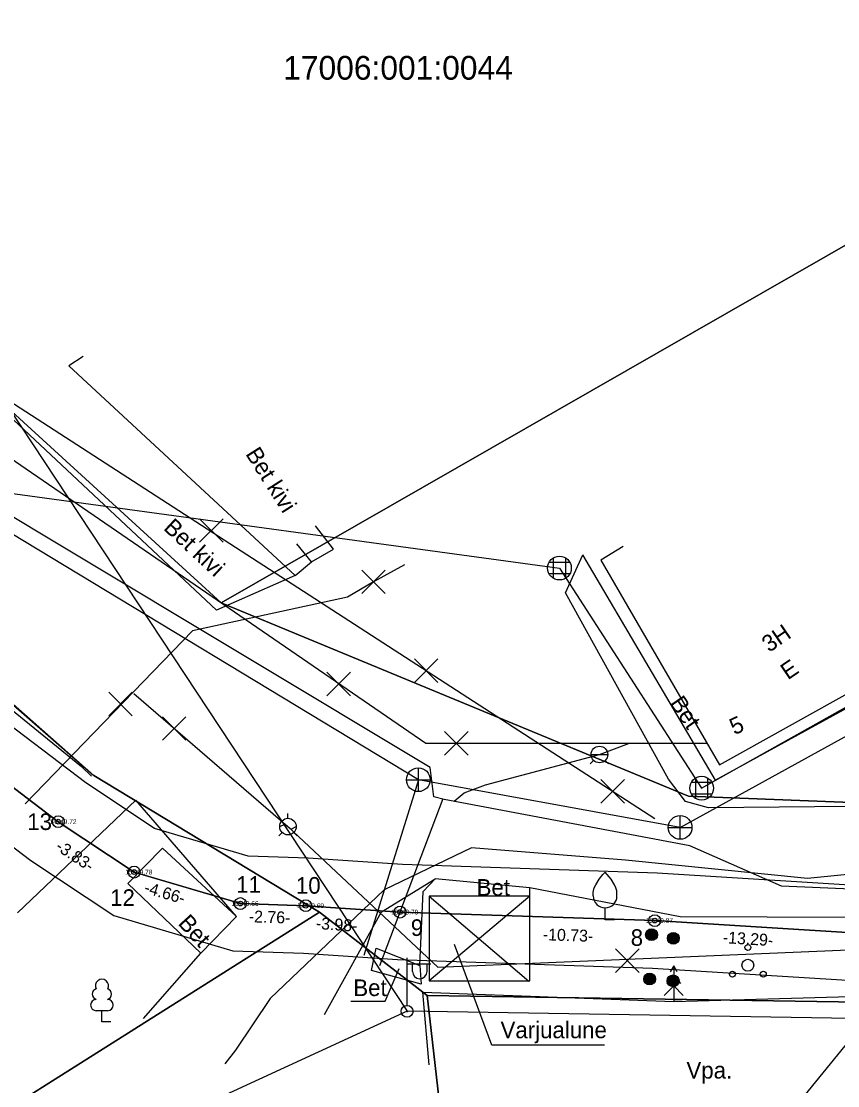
# Model space of a CAD drawing. Extents: x 641317 to 641889, y 6455050 to 6455906.
# Drawn here: x 641412.59 to 641446.96, y 6455737.96 to 6455782.78 of the extents above; entities that cross this region are included whole.
import ezdxf

# ---------------------------------------------------------------- set-up
doc = ezdxf.new("R2010")
doc.units = 0
for name, color, linetype in [('AED', 7, 'Continuous'), ('DKAEV', 7, 'Continuous'), ('DTRASS', 7, 'Continuous'), ('GKAEV', 7, 'Continuous'), ('GTRASS', 7, 'Continuous'), ('HOONE', 7, 'Continuous'), ('HOONEDET', 7, 'Continuous'), ('JOONSIDE', 7, 'Continuous'), ('KKAEV', 7, 'Continuous'), ('KOORDPUNKT', 7, 'Continuous'), ('KTRASS', 7, 'Continuous'), ('MOOTKORG', 7, 'Continuous'), ('MOOTMPUNKT', 7, 'Continuous'), ('MOOTNR', 7, 'Continuous'), ('MOOTPIIR', 7, 'Continuous'), ('MPKAABEL', 7, 'Continuous'), ('MPOHULIIN', 7, 'Continuous'), ('PIIR', 7, 'Continuous'), ('POST', 7, 'Continuous'), ('PUU', 7, 'Continuous'), ('SITRASS', 7, 'Continuous'), ('SKTRASS', 7, 'Continuous'), ('TEE', 7, 'Continuous'), ('VKAEV', 7, 'Continuous'), ('VORMISTUS', 7, 'Continuous'), ('VTRASS', 7, 'Continuous')]:
    doc.layers.add(name, color=color, linetype=linetype)

msp = doc.modelspace()

# ---------------------------------------------------------------- linework, layer by layer
at = {"layer": 'AED'}
msp.add_lwpolyline([(641429.763, 6455738.846), (641429.494, 6455741.905), (641440.053, 6455741.513), (641449.456, 6455741.78)], dxfattribs=at)
at = {"layer": 'DKAEV'}
for p, q in [((641434.81, 6455760.008), (641435.676, 6455760.008)), ((641434.993, 6455759.325), (641434.993, 6455760.191)), ((641435.493, 6455760.191), (641435.493, 6455759.325)), ((641435.676, 6455759.508), (641434.81, 6455759.508)), ((641440.98, 6455750.057), (641440.98, 6455750.923)), ((641441.48, 6455750.923), (641441.48, 6455750.057)), ((641440.797, 6455750.74), (641441.663, 6455750.74)), ((641441.663, 6455750.24), (641440.797, 6455750.24))]:
    msp.add_line(p, q, dxfattribs=at)
for centre in [(641435.243, 6455759.758), (641441.23, 6455750.49)]:
    msp.add_circle(centre, 0.5, dxfattribs=at)
at = {"layer": 'DTRASS'}
msp.add_lwpolyline([(641435.243, 6455759.758), (641441.23, 6455750.49), (641450.532, 6455755.716)], dxfattribs=at)
at = {"layer": 'GKAEV'}
for p, q in [((641423.818, 6455749.223), (641423.818, 6455749.42)), ((641423.472, 6455748.873), (641423.679, 6455748.977)), ((641423.679, 6455748.977), (641423.957, 6455748.769)), ((641423.957, 6455748.769), (641424.164, 6455748.873)), ((641423.571, 6455748.626), (641423.431, 6455748.486)), ((641424.065, 6455748.626), (641424.205, 6455748.486))]:
    msp.add_line(p, q, dxfattribs=at)
msp.add_circle((641423.818, 6455748.873), 0.35, dxfattribs=at)
at = {"layer": 'GTRASS'}
for p, q in [((641426.92, 6455759.675), (641427.91, 6455758.685)), ((641426.92, 6455758.685), (641427.91, 6455759.675)), ((641416.273, 6455754.531), (641417.263, 6455753.541)), ((641416.273, 6455753.541), (641417.263, 6455754.531)), ((641418.534, 6455753.497), (641419.524, 6455752.507)), ((641418.534, 6455752.507), (641419.524, 6455753.497)), ((641437.611, 6455743.724), (641438.601, 6455742.734)), ((641437.611, 6455742.734), (641438.601, 6455743.724))]:
    msp.add_line(p, q, dxfattribs=at)
for points in [[(641380.121, 6455770.016), (641383.71, 6455773.4), (641393.359, 6455772.899), (641402.116, 6455762.858), (641404.932, 6455759.704), (641415.128, 6455751.404), (641415.55, 6455751)], [(641428.72, 6455759.9), (641427.415, 6455759.18), (641426.32, 6455758.53), (641419.799, 6455757.121), (641412.75, 6455749.83)], [(641417.326, 6455754.477), (641423.818, 6455748.873), (641430.13, 6455742.95), (641471.67, 6455744.712), (641486.72, 6455744.15), (641492.36, 6455746.41), (641493.8, 6455747.392)]]:
    msp.add_lwpolyline(points, dxfattribs=at)
at = {"layer": 'HOONE'}
msp.add_lwpolyline([(641437.92, 6455760.663), (641436.99, 6455760.092), (641441.98, 6455751.473), (641449.837, 6455755.852)], dxfattribs=at)
msp.add_lwpolyline([(641429.764, 6455742.377), (641434.003, 6455742.377), (641434.003, 6455745.939), (641429.764, 6455745.939)], close=True, dxfattribs=at)
at = {"layer": 'HOONEDET'}
for p, q in [((641434.003, 6455745.939), (641433.992, 6455746.299)), ((641429.764, 6455745.939), (641433.954, 6455742.361)), ((641434.003, 6455745.939), (641429.764, 6455742.377))]:
    msp.add_line(p, q, dxfattribs=at)
for points in [[(641429.368, 6455743.02), (641429.503, 6455746.135), (641430.016, 6455746.673)], [(641429.368, 6455743.02), (641429.418, 6455742.235), (641427.334, 6455742.82), (641427.529, 6455743.756), (641429.368, 6455743.02)], [(641437.141, 6455739.67), (641432.399, 6455739.67), (641430.828, 6455743.916)], [(641426.458, 6455741.517), (641427.906, 6455741.517), (641428.498, 6455742.896)]]:
    msp.add_lwpolyline(points, dxfattribs=at)
at = {"layer": 'KKAEV'}
for p, q in [((641429.305, 6455750.347), (641429.305, 6455751.347)), ((641428.805, 6455750.847), (641429.805, 6455750.847)), ((641440.322, 6455748.339), (641440.322, 6455749.339)), ((641439.822, 6455748.839), (641440.822, 6455748.839))]:
    msp.add_line(p, q, dxfattribs=at)
for centre in [(641429.305, 6455750.847), (641440.322, 6455748.839)]:
    msp.add_circle(centre, 0.5, dxfattribs=at)
at = {"layer": 'KOORDPUNKT'}
for centre, radius in [((641414.15, 6455749.08), 0.25), ((641414.15, 6455749.08), 0.025), ((641414.15, 6455749.08), 0.0221), ((641414.15, 6455749.08), 0.0191), ((641414.15, 6455749.08), 0.0161), ((641414.15, 6455749.08), 0.0132), ((641414.15, 6455749.08), 0.0102), ((641414.15, 6455749.08), 0.00726), ((641414.15, 6455749.08), 0.0043), ((641417.343, 6455746.958), 0.25), ((641417.343, 6455746.958), 0.025), ((641417.343, 6455746.958), 0.0221), ((641417.343, 6455746.958), 0.0191), ((641417.343, 6455746.958), 0.0161), ((641417.343, 6455746.958), 0.0132), ((641417.343, 6455746.958), 0.0102), ((641417.343, 6455746.958), 0.00726), ((641417.343, 6455746.958), 0.0043), ((641421.813, 6455745.634), 0.25), ((641421.813, 6455745.634), 0.025), ((641421.813, 6455745.634), 0.0221), ((641421.813, 6455745.634), 0.0191), ((641421.813, 6455745.634), 0.0161), ((641421.813, 6455745.634), 0.0132), ((641421.813, 6455745.634), 0.0102), ((641421.813, 6455745.634), 0.00726), ((641421.813, 6455745.634), 0.0043), ((641424.567, 6455745.544), 0.25), ((641424.567, 6455745.544), 0.025), ((641424.567, 6455745.544), 0.0221), ((641424.567, 6455745.544), 0.0191), ((641424.567, 6455745.544), 0.0161), ((641424.567, 6455745.544), 0.0132), ((641424.567, 6455745.544), 0.0102), ((641424.567, 6455745.544), 0.00726), ((641424.567, 6455745.544), 0.0043), ((641428.534, 6455745.273), 0.25), ((641428.534, 6455745.273), 0.025), ((641428.534, 6455745.273), 0.0221), ((641428.534, 6455745.273), 0.0191), ((641428.534, 6455745.273), 0.0161), ((641428.534, 6455745.273), 0.0132), ((641428.534, 6455745.273), 0.0102), ((641428.534, 6455745.273), 0.00726), ((641428.534, 6455745.273), 0.0043), ((641439.256, 6455744.915), 0.25), ((641439.256, 6455744.915), 0.025), ((641439.256, 6455744.915), 0.0221), ((641439.256, 6455744.915), 0.0191), ((641439.256, 6455744.915), 0.0161), ((641439.256, 6455744.915), 0.0132), ((641439.256, 6455744.915), 0.0102), ((641439.256, 6455744.915), 0.00726), ((641439.256, 6455744.915), 0.0043)]:
    msp.add_circle(centre, radius, dxfattribs=at)
at = {"layer": 'KTRASS'}
for p, q in [((641408.87, 6455768.87), (641439.253, 6455749.211)), ((641429.305, 6455750.847), (641403, 6455766.75)), ((641420.098, 6455761.833), (641421.088, 6455760.843)), ((641420.098, 6455760.843), (641421.088, 6455761.833)), ((641429.137, 6455755.931), (641430.127, 6455754.941)), ((641429.137, 6455754.941), (641430.127, 6455755.931)), ((641436.991, 6455750.85), (641437.981, 6455749.86)), ((641436.991, 6455749.86), (641437.981, 6455750.85))]:
    msp.add_line(p, q, dxfattribs=at)
for points in [[(641440.322, 6455748.839), (641450.287, 6455754.323), (641449.469, 6455755.647)], [(641440.322, 6455748.839), (641429.305, 6455750.847), (641427.01, 6455743.44)]]:
    msp.add_lwpolyline(points, dxfattribs=at)
at = {"layer": 'MOOTMPUNKT'}
for centre in [(641414.15, 6455749.08), (641417.343, 6455746.958), (641421.813, 6455745.634), (641424.567, 6455745.544), (641428.534, 6455745.273), (641439.256, 6455744.915)]:
    msp.add_circle(centre, 0.1, dxfattribs=at)
at = {"layer": 'MOOTPIIR'}
for points in [[(641470.476, 6455743.723), (641463.586, 6455745.175), (641452.664, 6455746.084), (641439.352, 6455746.913), (641428.636, 6455747.271), (641424.668, 6455747.542), (641422.135, 6455747.625), (641418.199, 6455748.79), (641415.308, 6455750.712), (641411.264, 6455753.775)], [(641408.686, 6455750.709), (641412.992, 6455747.448), (641416.487, 6455745.126), (641421.491, 6455743.643), (641424.466, 6455743.546), (641428.432, 6455743.275), (641439.16, 6455742.917), (641452.374, 6455742.094), (641463.006, 6455741.209), (641469.418, 6455739.857)]]:
    msp.add_lwpolyline(points, dxfattribs=at)
at = {"layer": 'MPKAABEL'}
msp.add_lwpolyline([(641472.168, 6455733.046), (641471.99, 6455740.86), (641471.741, 6455743.754), (641471.517, 6455745.857), (641471.164, 6455746.338), (641471.164, 6455746.338), (641468.357, 6455747.278), (641465.299, 6455747.82), (641457.043, 6455747.875), (641453.017, 6455747.419), (641445.688, 6455746.682), (641438.02, 6455747.453), (641431.547, 6455747.982), (641427.867, 6455746.211), (641423.072, 6455741.63), (641421.603, 6455739.462), (641421.153, 6455738.887)], dxfattribs=at)
at = {"layer": 'MPOHULIIN'}
msp.add_line((641401.151, 6455783.028), (641428.832, 6455741.096), dxfattribs=at)
msp.add_lwpolyline([(641470.527, 6455740.409), (641428.832, 6455741.096), (641420.088, 6455737.08)], dxfattribs=at)
at = {"layer": 'PIIR'}
for points in [[(641346.49, 6455852.75), (641372.85, 6455827.6), (641387.11, 6455813.33), (641396.95, 6455786.79), (641400.59, 6455776.94), (641421, 6455758.3), (641440.68, 6455750.16), (641486.12, 6455748.38), (641489.51, 6455742.6), (641469.76, 6455741.14), (641429.67, 6455741.76), (641425.15, 6455745.27), (641415.64, 6455751.03), (641385.62, 6455777.57), (641380.73, 6455782.6), (641370.22, 6455815.33), (641338.48, 6455844.22)], [(641400.59, 6455776.94), (641396.95, 6455786.79), (641433.43, 6455807.64), (641452.21, 6455776.18), (641421, 6455758.3)], [(641440.68, 6455750.16), (641421, 6455758.3), (641452.21, 6455776.18), (641465.26, 6455783.97), (641486.12, 6455748.38)], [(641385.62, 6455777.57), (641401.85, 6455763.1), (641415.64, 6455751.03), (641425.15, 6455745.27), (641401.55, 6455730.36), (641385.77, 6455747.62), (641368.23, 6455730.56), (641362.14, 6455726.46), (641342.67, 6455745.87), (641380.73, 6455782.6)], [(641429.67, 6455741.76), (641431.62, 6455724.69), (641446.91, 6455711.77), (641431.66, 6455697.87), (641409.08, 6455677.28), (641390.47, 6455697.11), (641379.44, 6455708.74), (641401.55, 6455730.36), (641425.15, 6455745.27)], [(641446.91, 6455711.77), (641431.62, 6455724.69), (641429.67, 6455741.76), (641469.76, 6455741.14), (641470.47, 6455690.5)]]:
    msp.add_lwpolyline(points, close=True, dxfattribs=at)
at = {"layer": 'POST'}
for p, q in [((641428.832, 6455741.346), (641428.832, 6455743.346)), ((641428.832, 6455743.096), (641429.832, 6455743.096)), ((641429.059, 6455742.775), (641429.059, 6455743.096)), ((641429.671, 6455742.775), (641429.671, 6455743.096)), ((641428.832, 6455741.096), (641428.832, 6455741.096))]:
    msp.add_line(p, q, dxfattribs=at)
for centre, radius in [((641439.123, 6455744.321), 0.25), ((641439.123, 6455744.321), 0.225), ((641439.123, 6455744.321), 0.2), ((641439.123, 6455744.321), 0.175), ((641439.123, 6455744.321), 0.15), ((641439.123, 6455744.321), 0.125), ((641439.123, 6455744.321), 0.1), ((641439.123, 6455744.321), 0.075), ((641439.123, 6455744.321), 0.05), ((641439.123, 6455744.321), 0.025), ((641440.039, 6455744.171), 0.25), ((641440.039, 6455744.171), 0.225), ((641440.039, 6455744.171), 0.2), ((641440.039, 6455744.171), 0.175), ((641440.039, 6455744.171), 0.15), ((641440.039, 6455744.171), 0.125), ((641440.039, 6455744.171), 0.1), ((641440.039, 6455744.171), 0.075), ((641440.039, 6455744.171), 0.05), ((641440.039, 6455744.171), 0.025), ((641439.04, 6455742.455), 0.25), ((641439.04, 6455742.455), 0.225), ((641439.04, 6455742.455), 0.2), ((641439.04, 6455742.455), 0.175), ((641439.04, 6455742.455), 0.15), ((641439.04, 6455742.455), 0.125), ((641439.04, 6455742.455), 0.1), ((641439.04, 6455742.455), 0.075), ((641439.04, 6455742.455), 0.05), ((641439.04, 6455742.455), 0.025), ((641440.029, 6455742.379), 0.25), ((641440.029, 6455742.379), 0.225), ((641440.029, 6455742.379), 0.2), ((641440.029, 6455742.379), 0.175), ((641440.029, 6455742.379), 0.15), ((641440.029, 6455742.379), 0.125), ((641440.029, 6455742.379), 0.1), ((641440.029, 6455742.379), 0.075), ((641440.029, 6455742.379), 0.05), ((641440.029, 6455742.379), 0.025), ((641428.832, 6455741.096), 0.25), ((641428.832, 6455741.096), 0.0234)]:
    msp.add_circle(centre, radius, dxfattribs=at)
msp.add_arc((641429.365, 6455742.775), 0.306, 180, 0, dxfattribs=at)
at = {"layer": 'PUU'}
for p, q in [((641437.165, 6455744.953), (641437.165, 6455745.453)), ((641437.565, 6455744.953), (641437.165, 6455744.953)), ((641440.053, 6455743.013), (641439.903, 6455742.763)), ((641440.203, 6455742.763), (641440.053, 6455743.013)), ((641440.053, 6455743.013), (641440.053, 6455741.513)), ((641440.053, 6455742.613), (641439.753, 6455742.263)), ((641440.353, 6455742.263), (641440.053, 6455742.613)), ((641440.053, 6455742.163), (641439.653, 6455741.763)), ((641440.453, 6455741.763), (641440.053, 6455742.163)), ((641440.413, 6455741.513), (641440.053, 6455741.513)), ((641416.225, 6455741.123), (641415.745, 6455741.123)), ((641415.985, 6455740.648), (641415.985, 6455741.123)), ((641416.365, 6455740.648), (641415.985, 6455740.648))]:
    msp.add_line(p, q, dxfattribs=at)
for points in [[(641436.665, 6455745.953), (641436.665, 6455746.103), (641436.675, 6455746.168), (641436.71, 6455746.298), (641436.77, 6455746.418), (641436.915, 6455746.653), (641437.075, 6455746.858), (641437.165, 6455746.953)], [(641437.665, 6455745.953), (641437.665, 6455746.103), (641437.655, 6455746.168), (641437.62, 6455746.298), (641437.56, 6455746.418), (641437.415, 6455746.653), (641437.255, 6455746.858), (641437.165, 6455746.953)]]:
    msp.add_lwpolyline(points, dxfattribs=at)
for centre, radius in [((641443.175, 6455743.785), 0.125), ((641443.175, 6455743.035), 0.25), ((641442.525, 6455742.66), 0.125), ((641443.825, 6455742.66), 0.125)]:
    msp.add_circle(centre, radius, dxfattribs=at)
for centre, radius, start, end in [((641437.165, 6455745.953), 0.5, 180, 0), ((641415.985, 6455742.168), 0.277, 332.5799, 207.4201), ((641415.815, 6455741.821), 0.233, 109.0217, 253.1415), ((641416.155, 6455741.821), 0.233, 286.8508, 70.9859), ((641415.748, 6455741.36), 0.238, 90.0016, 269.3953), ((641416.222, 6455741.36), 0.238, 270.6047, 89.9984)]:
    msp.add_arc(centre, radius, start, end, dxfattribs=at)
at = {"layer": 'SITRASS'}
for points in [[(641494.991, 6455732.933), (641491.368, 6455734.3), (641483.247, 6455737.196), (641474.844, 6455740.133), (641469.947, 6455741.79), (641463.296, 6455743.192), (641452.519, 6455744.089), (641439.256, 6455744.915), (641428.534, 6455745.273), (641424.567, 6455745.544), (641421.813, 6455745.634), (641417.343, 6455746.958), (641414.15, 6455749.08), (641409.975, 6455752.242), (641405.42, 6455756.49), (641398.542, 6455763.911), (641396.209, 6455765.997), (641392.805, 6455768.593)], [(641398.542, 6455763.911), (641405.42, 6455756.49), (641409.975, 6455752.242), (641414.15, 6455749.08), (641417.343, 6455746.958), (641421.813, 6455745.634), (641424.567, 6455745.544), (641428.534, 6455745.273), (641439.256, 6455744.915), (641452.519, 6455744.089), (641463.296, 6455743.192), (641469.947, 6455741.79), (641474.844, 6455740.133), (641483.247, 6455737.196), (641491.368, 6455734.3), (641494.991, 6455732.933)], [(641450.964, 6455744.186), (641443.241, 6455734.713), (641432.93, 6455734.713)]]:
    msp.add_lwpolyline(points, dxfattribs=at)
at = {"layer": 'SKTRASS'}
msp.add_lwpolyline([(641389.454, 6455801.595), (641389.949, 6455800.57), (641391.646, 6455785.86), (641394.79, 6455779.349), (641401.22, 6455766.777), (641406.595, 6455763.147), (641412.03, 6455762.93), (641435.243, 6455759.758)], dxfattribs=at)
at = {"layer": 'TEE'}
for points in [[(641424.116, 6455759.448), (641420.814, 6455757.98), (641411.817, 6455766.415), (641404.934, 6455772.684), (641400.784, 6455776.536), (641399.518, 6455778.398), (641399.731, 6455785.398)], [(641415.202, 6455768.666), (641414.594, 6455768.269), (641424.116, 6455759.448), (641424.804, 6455760.018), (641425.729, 6455760.559)], [(641425.729, 6455760.559), (641424.983, 6455761.541)], [(641424.804, 6455760.018), (641424.184, 6455760.783)], [(641435.506, 6455758.717), (641436.228, 6455760.32)], [(641449.798, 6455755.211), (641441.815, 6455750.827), (641436.228, 6455760.32)], [(641488.599, 6455743.203), (641478.326, 6455745.674), (641465.004, 6455748.773), (641451.921, 6455749.763), (641441.514, 6455749.668), (641440.556, 6455749.927), (641439.835, 6455750.874), (641435.506, 6455758.717)], [(641417.732, 6455740.794), (641420.152, 6455743.542), (641421.644, 6455745.086), (641417.417, 6455749.988), (641412.434, 6455745.247)], [(641417.075, 6455746.482), (641418.541, 6455747.97), (641421.644, 6455745.086), (641420.152, 6455743.542), (641417.075, 6455746.482)], [(641425.351, 6455740.96), (641427.756, 6455745.281), (641430.016, 6455746.673)], [(641469.783, 6455742.418), (641464.792, 6455743.967), (641458.133, 6455744.889), (641447.655, 6455745.047), (641440.33, 6455745.078), (641433.992, 6455746.299), (641430.016, 6455746.673)]]:
    msp.add_lwpolyline(points, dxfattribs=at)
at = {"layer": 'VKAEV'}
for p, q in [((641436.578, 6455751.909), (641437.278, 6455751.909)), ((641436.681, 6455751.662), (641436.541, 6455751.522)), ((641437.175, 6455751.662), (641437.315, 6455751.522))]:
    msp.add_line(p, q, dxfattribs=at)
msp.add_circle((641436.928, 6455751.909), 0.35, dxfattribs=at)
at = {"layer": 'VTRASS'}
for p, q in [((641425.458, 6455755.373), (641426.448, 6455754.383)), ((641425.458, 6455754.383), (641426.448, 6455755.373)), ((641430.41, 6455752.875), (641431.4, 6455751.885)), ((641430.41, 6455751.885), (641431.4, 6455752.875)), ((641430.33, 6455750.04), (641427.673, 6455743.009))]:
    msp.add_line(p, q, dxfattribs=at)
for points in [[(641430.39, 6455750.02), (641429.961, 6455750.128), (641429.804, 6455751.359), (641414.354, 6455760.631), (641403.432, 6455767.186), (641390.883, 6455790.071), (641390.17, 6455795.18), (641392.307, 6455795.608)], [(641405.259, 6455781.809), (641407.86, 6455766.09), (641409.47, 6455766.21), (641429.619, 6455752.379), (641438.195, 6455752.382)], [(641430.811, 6455749.941), (641431.227, 6455750.297), (641432.129, 6455750.631), (641436.928, 6455751.909), (641438.195, 6455752.383), (641441.453, 6455752.383)], [(641475.815, 6455736.879), (641473.86, 6455742.79), (641461.186, 6455745.644), (641444.59, 6455746.37), (641440.74, 6455748.07), (641430.39, 6455750.02)]]:
    msp.add_lwpolyline(points, dxfattribs=at)

# ---------------------------------------------------------------- texts
at = {"layer": 'HOONE'}
for s, rotation, p in [('3H', 34.3793, (641444.071, 6455756.184)), ('E', 34.3793, (641444.861, 6455755.028)), ('5', 25.2815, (641442.613, 6455752.714))]:
    msp.add_text(s, height=0.7, rotation=rotation, dxfattribs=at).set_placement(p)
msp.add_text('Varjualune', height=0.7, dxfattribs=at).set_placement((641432.765, 6455739.963))
at = {"layer": 'HOONEDET'}
for p in [(641431.758, 6455745.964), (641426.568, 6455741.739)]:
    msp.add_text('Bet', height=0.7, dxfattribs=at).set_placement(p)
at = {"layer": 'JOONSIDE'}
for s, rotation, p in [('-3.83-', 326.3928, (641413.993, 6455747.927)), ('-4.66-', 343.5009, (641417.726, 6455746.099)), ('-2.76-', 358.1283, (641422.165, 6455744.847)), ('-3.98-', 356.092, (641424.98, 6455744.564)), ('-10.73-', 358.0876, (641434.541, 6455744.09)), ('-13.29-', 356.4363, (641442.112, 6455743.969))]:
    msp.add_text(s, height=0.5, rotation=rotation, dxfattribs=at).set_placement(p)
at = {"layer": 'KOORDPUNKT'}
for s, p in [('13 ', (641412.843, 6455748.73)), ('11 ', (641421.638, 6455746.087)), ('10 ', (641424.151, 6455746.048)), ('12 ', (641416.333, 6455745.532)), ('9 ', (641428.988, 6455744.269)), ('8 ', (641438.245, 6455743.851))]:
    msp.add_text(s, height=0.7, dxfattribs=at).set_placement(p)
at = {"layer": 'MOOTKORG'}
for s, p in [(' 49.72', (641414.15, 6455748.98)), (' 49.78', (641417.343, 6455746.858)), (' 49.66', (641421.813, 6455745.534)), (' 49.69', (641424.567, 6455745.444)), (' 49.79', (641428.534, 6455745.173)), (' 49.87', (641439.256, 6455744.815))]:
    msp.add_text(s, height=0.2, dxfattribs=at).set_placement(p)
at = {"layer": 'MOOTNR'}
for s, p in [('14 ', (641413.777, 6455748.98)), ('15 ', (641416.97, 6455746.858)), ('16 ', (641421.44, 6455745.534)), ('17 ', (641424.194, 6455745.444)), ('18 ', (641428.161, 6455745.173)), ('19 ', (641438.883, 6455744.815))]:
    msp.add_text(s, height=0.2, dxfattribs=at).set_placement(p)
at = {"layer": 'PIIR'}
msp.add_text('17006:001:0044', height=1, dxfattribs=at).set_placement((641423.615, 6455780.319))
at = {"layer": 'TEE'}
for s, rotation, p in [('Bet kivi', 302.3946, (641422.009, 6455764.564)), ('Bet kivi', 317.0004, (641418.54, 6455761.401)), ('Bet', 304.3642, (641439.86, 6455754.071)), ('Bet', 312.4422, (641419.155, 6455744.778))]:
    msp.add_text(s, height=0.7, rotation=rotation, dxfattribs=at).set_placement(p)
at = {"layer": 'VORMISTUS'}
msp.add_text('Vpa.', height=0.7, dxfattribs=at).set_placement((641440.591, 6455738.264))

doc.saveas('drawing.dxf')
